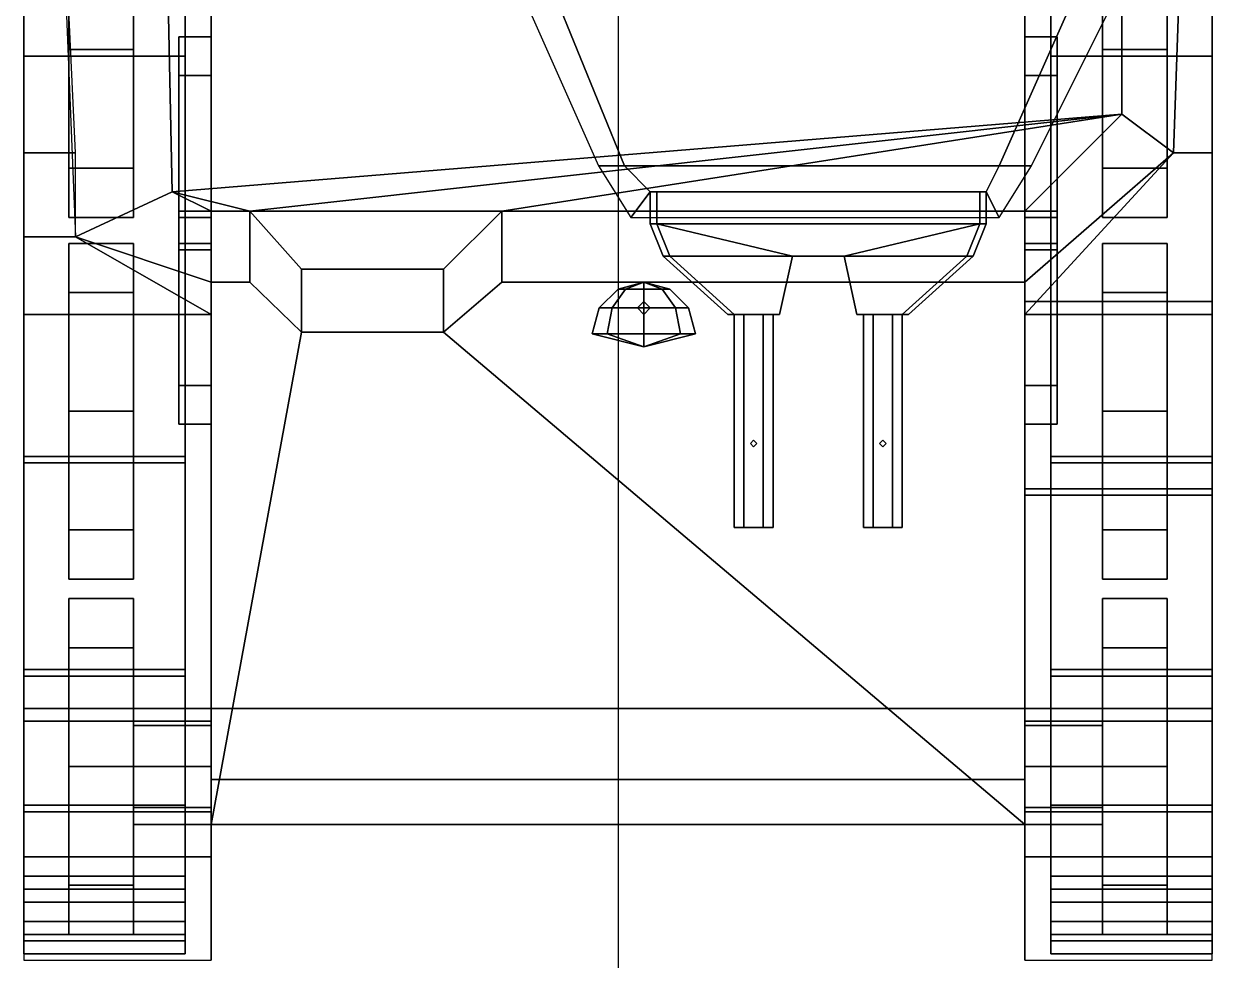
# Model space of a CAD drawing. Header units: millimetres. Extents: x -0.9 to 1, y -1.7 to 11.5.
# Drawn here: x -0.92 to 0.92, y -1.7 to -0.25 of the extents above; entities that cross this region are included whole.
import ezdxf

# ---------------------------------------------------------------- set-up
doc = ezdxf.new("R2010")
doc.units = ezdxf.units.MM
for name, color, linetype in [('drawing', 9, 'Continuous'), ('fenders', 6, 'Continuous'), ('gun', 1, 'Continuous'), ('sleeve', 5, 'Continuous'), ('suspension', 5, 'Continuous'), ('tracks', 3, 'Continuous'), ('turret', 2, 'Continuous'), ('wheels', 2, 'Continuous')]:
    doc.layers.add(name, color=color, linetype=linetype)

msp = doc.modelspace()

# ---------------------------------------------------------------- linework, layer by layer
for points in [[(-0.63, 1.44, 0.35), (-0.63, -1.31, 0.35), (-0.63, -1.42, 0.5), (-0.63, 1.32, 0.75)], [(0.63, 1.44, 0.35), (0.63, -1.31, 0.35), (-0.63, -1.31, 0.35), (-0.63, 1.44, 0.35)], [(0.63, -1.42, 0.5), (0.63, -1.31, 0.35), (0.63, 1.44, 0.35), (0.63, 1.32, 0.75)], [(-0.63, 1.32, 0.75), (-0.63, -1.42, 0.5), (-0.63, -1.49, 0.78), (-0.63, 0.41, 0.8)], [(0.63, -1.49, 0.78), (0.63, -1.42, 0.5), (0.63, 1.32, 0.75), (0.63, 0.41, 0.8)], [(-0.88, 0.41, 0.8), (-0.84, -0.58, 0.86), (-0.69, -0.51, 1.32), (-0.71, 0.43, 1.32)], [(-0.71, 0.43, 1.32), (-0.69, -0.51, 1.32), (0.78, -0.39, 1.32), (0.78, 0.31, 1.32)], [(-0.63, 0.41, 0.8), (-0.63, -1.49, 0.78), (-0.63, -0.7, 0.86), (-0.63, -0.58, 0.86)], [(0.63, -0.7, 0.86), (0.63, -1.49, 0.78), (0.63, 0.41, 0.8), (0.63, -0.58, 0.86)], [(0.78, 0.31, 1.32), (0.78, -0.39, 1.32), (0.86, -0.45, 0.85), (0.89, 0.41, 0.8)], [(-0.69, -0.51, 1.32), (-0.57, -0.54, 1.32), (0.78, -0.39, 1.32), (-0.69, -0.51, 1.32)], [(-0.57, -0.54, 1.32), (-0.18, -0.54, 1.32), (0.78, -0.39, 1.32), (-0.57, -0.54, 1.32)], [(-0.18, -0.54, 1.32), (0.63, -0.54, 1.32), (0.78, -0.39, 1.32), (-0.18, -0.54, 1.32)], [(0.78, -0.39, 1.32), (0.63, -0.54, 1.32), (0.63, -0.65, 1.04), (0.86, -0.45, 0.85)], [(0.86, -0.45, 0.85), (0.63, -0.65, 1.04), (0.63, -0.7, 0.86), (0.86, -0.45, 0.85)], [(-0.84, -0.58, 0.86), (-0.63, -0.65, 1.04), (-0.63, -0.54, 1.32), (-0.69, -0.51, 1.32)], [(-0.69, -0.51, 1.32), (-0.63, -0.54, 1.32), (-0.57, -0.54, 1.32), (-0.69, -0.51, 1.32)], [(-0.63, -0.54, 1.32), (-0.63, -0.65, 1.04), (-0.57, -0.65, 1.04), (-0.57, -0.54, 1.32)], [(-0.57, -0.54, 1.32), (-0.49, -0.63, 1.26), (-0.27, -0.63, 1.26), (-0.18, -0.54, 1.32)], [(-0.49, -0.7276, 1.016), (-0.49, -0.63, 1.26), (-0.57, -0.54, 1.32), (-0.57, -0.65, 1.04)], [(-0.18, -0.65, 1.04), (-0.18, -0.54, 1.32), (-0.27, -0.63, 1.26), (-0.27, -0.7276, 1.016)], [(-0.18, -0.54, 1.32), (-0.18, -0.65, 1.04), (0.63, -0.65, 1.04), (0.63, -0.54, 1.32)], [(-0.84, -0.58, 0.86), (-0.63, -0.7, 0.86), (-0.63, -0.65, 1.04)], [(-0.27, -0.7276, 1.016), (-0.27, -0.63, 1.26), (-0.49, -0.63, 1.26), (-0.49, -0.7276, 1.016)], [(-0.63, -0.7, 0.86), (-0.63, -1.49, 0.78), (-0.63, -0.65, 1.04)], [(-0.63, -1.49, 0.78), (-0.49, -0.7276, 1.016), (-0.57, -0.65, 1.04), (-0.63, -0.65, 1.04)], [(0.63, -0.65, 1.04), (-0.18, -0.65, 1.04), (-0.27, -0.7276, 1.016), (0.63, -1.49, 0.78)], [(0, -0.6607, 1.18), (-0.0293, -0.69, 1.18), (-0.009, -0.69, 1.229), (0.0117, -0.6607, 1.2083)], [(0.0117, -0.6607, 1.1517), (-0.009, -0.69, 1.131), (-0.0293, -0.69, 1.18), (0, -0.6607, 1.18)], [(0.0117, -0.6607, 1.2083), (-0.009, -0.69, 1.229), (0.04, -0.69, 1.2493), (0.04, -0.6607, 1.22)], [(0.04, -0.6607, 1.14), (0.04, -0.69, 1.1107), (-0.009, -0.69, 1.131), (0.0117, -0.6607, 1.1517)], [(0.04, -0.65, 1.18), (0, -0.6607, 1.18), (0.0117, -0.6607, 1.2083), (0.04, -0.65, 1.18)], [(0.04, -0.65, 1.18), (0.0117, -0.6607, 1.1517), (0, -0.6607, 1.18), (0.04, -0.65, 1.18)], [(0.04, -0.65, 1.18), (0.0117, -0.6607, 1.2083), (0.04, -0.6607, 1.22), (0.04, -0.65, 1.18)], [(0.04, -0.65, 1.18), (0.04, -0.6607, 1.14), (0.0117, -0.6607, 1.1517), (0.04, -0.65, 1.18)], [(0.04, -0.65, 1.18), (0.04, -0.6607, 1.22), (0.0683, -0.6607, 1.2083), (0.04, -0.65, 1.18)], [(0.04, -0.65, 1.18), (0.0683, -0.6607, 1.2083), (0.08, -0.6607, 1.18), (0.04, -0.65, 1.18)], [(0.04, -0.65, 1.18), (0.08, -0.6607, 1.18), (0.0683, -0.6607, 1.1517), (0.04, -0.65, 1.18)], [(0.04, -0.65, 1.18), (0.0683, -0.6607, 1.1517), (0.04, -0.6607, 1.14), (0.04, -0.65, 1.18)], [(0.04, -0.6607, 1.22), (0.04, -0.69, 1.2493), (0.089, -0.69, 1.229), (0.0683, -0.6607, 1.2083)], [(0.0683, -0.6607, 1.1517), (0.089, -0.69, 1.131), (0.04, -0.69, 1.1107), (0.04, -0.6607, 1.14)], [(0.0683, -0.6607, 1.2083), (0.089, -0.69, 1.229), (0.1093, -0.69, 1.18), (0.08, -0.6607, 1.18)], [(0.08, -0.6607, 1.18), (0.1093, -0.69, 1.18), (0.089, -0.69, 1.131), (0.0683, -0.6607, 1.1517)], [(0.63, -0.65, 1.04), (0.63, -1.49, 0.78), (0.63, -0.7, 0.86), (0.63, -0.65, 1.04)], [(0.04, -0.68, 1.03), (0.03, -0.69, 1.02), (0.03, -0.69, 1.13), (0.04, -0.68, 1.13)], [(0.05, -0.69, 1.02), (0.04, -0.68, 1.03), (0.04, -0.68, 1.13), (0.05, -0.69, 1.13)], [(-0.0293, -0.69, 1.18), (-0.04, -0.73, 1.18), (-0.0166, -0.73, 1.2366), (-0.009, -0.69, 1.229)], [(-0.009, -0.69, 1.131), (-0.0166, -0.73, 1.1234), (-0.04, -0.73, 1.18), (-0.0293, -0.69, 1.18)], [(-0.009, -0.69, 1.229), (-0.0166, -0.73, 1.2366), (0.04, -0.73, 1.26), (0.04, -0.69, 1.2493)], [(0.04, -0.69, 1.1107), (0.04, -0.73, 1.1), (-0.0166, -0.73, 1.1234), (-0.009, -0.69, 1.131)], [(0.03, -0.69, 1.02), (0.04, -0.7, 1.02), (0.04, -0.7, 1.13), (0.03, -0.69, 1.13)], [(0.04, -0.69, 1.2493), (0.04, -0.73, 1.26), (0.0966, -0.73, 1.2366), (0.089, -0.69, 1.229)], [(0.089, -0.69, 1.131), (0.0966, -0.73, 1.1234), (0.04, -0.73, 1.1), (0.04, -0.69, 1.1107)], [(0.04, -0.7, 1.02), (0.05, -0.69, 1.02), (0.05, -0.69, 1.13), (0.04, -0.7, 1.13)], [(0.089, -0.69, 1.229), (0.0966, -0.73, 1.2366), (0.12, -0.73, 1.18), (0.1093, -0.69, 1.18)], [(0.1093, -0.69, 1.18), (0.12, -0.73, 1.18), (0.0966, -0.73, 1.1234), (0.089, -0.69, 1.131)], [(-0.49, -0.7276, 1.016), (-0.63, -1.49, 0.78), (0.63, -1.49, 0.78), (-0.27, -0.7276, 1.016)], [(-0.0166, -0.73, 1.2366), (-0.04, -0.73, 1.18), (0.04, -0.75, 1.18)], [(-0.04, -0.73, 1.18), (-0.0166, -0.73, 1.1234), (0.04, -0.75, 1.18)], [(0.04, -0.73, 1.26), (-0.0166, -0.73, 1.2366), (0.04, -0.75, 1.18)], [(-0.0166, -0.73, 1.1234), (0.04, -0.73, 1.1), (0.04, -0.75, 1.18)], [(0.12, -0.73, 1.18), (0.0966, -0.73, 1.2366), (0.04, -0.75, 1.18)], [(0.0966, -0.73, 1.2366), (0.04, -0.73, 1.26), (0.04, -0.75, 1.18)], [(0.04, -0.73, 1.1), (0.0966, -0.73, 1.1234), (0.04, -0.75, 1.18)], [(0.0966, -0.73, 1.1234), (0.12, -0.73, 1.18), (0.04, -0.75, 1.18)], [(-0.63, -1.3364, 0.5836), (-0.63, -1.31, 0.52), (-0.75, -1.31, 0.52), (-0.75, -1.3364, 0.5836)], [(-0.63, -1.31, 0.52), (-0.63, -1.3364, 0.4564), (-0.75, -1.3364, 0.4564), (-0.75, -1.31, 0.52)], [(-0.63, -1.42, 0.5), (-0.63, -1.31, 0.35), (0.63, -1.31, 0.35), (0.63, -1.42, 0.5)], [(0.75, -1.3364, 0.5836), (0.75, -1.31, 0.52), (0.63, -1.31, 0.52), (0.63, -1.3364, 0.5836)], [(0.75, -1.31, 0.52), (0.75, -1.3364, 0.4564), (0.63, -1.3364, 0.4564), (0.63, -1.31, 0.52)], [(-0.63, -1.4, 0.61), (-0.63, -1.3364, 0.5836), (-0.75, -1.3364, 0.5836), (-0.75, -1.4, 0.61)], [(-0.63, -1.3364, 0.4564), (-0.63, -1.4, 0.43), (-0.75, -1.4, 0.43), (-0.75, -1.3364, 0.4564)], [(0.75, -1.3364, 0.4564), (0.75, -1.4, 0.43), (0.63, -1.4, 0.43), (0.63, -1.3364, 0.4564)], [(0.75, -1.4, 0.61), (0.75, -1.3364, 0.5836), (0.63, -1.3364, 0.5836), (0.63, -1.4, 0.61)], [(-0.63, -1.376, 0.44), (-0.63, -1.42, 0.5), (-0.63, -1.4636, 0.4564), (-0.63, -1.4, 0.43)], [(0.63, -1.376, 0.44), (0.63, -1.4, 0.43), (0.63, -1.42, 0.5), (0.63, -1.376, 0.44)], [(-0.63, -1.4636, 0.5836), (-0.63, -1.4, 0.61), (-0.75, -1.4, 0.61), (-0.75, -1.4636, 0.5836)], [(-0.63, -1.4, 0.43), (-0.63, -1.4636, 0.4564), (-0.75, -1.4636, 0.4564), (-0.75, -1.4, 0.43)], [(0.75, -1.4, 0.43), (0.75, -1.4636, 0.4564), (0.63, -1.4636, 0.4564), (0.63, -1.4, 0.43)], [(0.75, -1.4636, 0.5836), (0.75, -1.4, 0.61), (0.63, -1.4, 0.61), (0.63, -1.4636, 0.5836)], [(0.63, -1.4, 0.43), (0.63, -1.4636, 0.4564), (0.63, -1.443, 0.5922), (0.63, -1.42, 0.5)], [(-0.63, -1.49, 0.78), (-0.63, -1.42, 0.5), (0.63, -1.42, 0.5), (0.63, -1.49, 0.78)], [(-0.63, -1.42, 0.5), (-0.63, -1.4636, 0.5836), (-0.63, -1.49, 0.52), (-0.63, -1.4636, 0.4564)], [(-0.63, -1.42, 0.5), (-0.63, -1.42, 0.5), (-0.63, -1.443, 0.5922), (-0.63, -1.4636, 0.5836)], [(0.63, -1.49, 0.52), (0.63, -1.4636, 0.5836), (0.63, -1.443, 0.5922), (0.63, -1.4636, 0.4564)], [(-0.63, -1.49, 0.52), (-0.63, -1.4636, 0.5836), (-0.75, -1.4636, 0.5836), (-0.75, -1.49, 0.52)], [(-0.63, -1.4636, 0.4564), (-0.63, -1.49, 0.52), (-0.75, -1.49, 0.52), (-0.75, -1.4636, 0.4564)], [(0.75, -1.49, 0.52), (0.75, -1.4636, 0.5836), (0.63, -1.4636, 0.5836), (0.63, -1.49, 0.52)], [(0.75, -1.4636, 0.4564), (0.75, -1.49, 0.52), (0.63, -1.49, 0.52), (0.63, -1.4636, 0.4564)]]:
    msp.add_3dface(points)
at = {"layer": 'drawing'}
for p in [(0, 1.17, 4.44), (0, -1.22, 3.8), (0, -1.15, 5.08)]:
    msp.add_xline(p, (0, -1), dxfattribs=at)
at = {"layer": 'fenders'}
for points in [[(-0.92, -0.45, 0.85), (-0.92, 0.41, 0.8), (-0.92, 0.41, 0.76), (-0.92, -0.45, 0.82)], [(-0.84, -0.45, 0.85), (-0.88, 0.41, 0.8), (-0.92, 0.41, 0.8), (-0.92, -0.45, 0.85)], [(0.92, -0.45, 0.85), (0.92, 0.41, 0.8), (0.89, 0.41, 0.8), (0.86, -0.45, 0.85)], [(0.92, -0.45, 0.82), (0.92, 0.41, 0.76), (0.92, 0.41, 0.8), (0.92, -0.45, 0.85)], [(-0.84, -0.58, 0.86), (-0.84, -0.45, 0.85), (-0.92, -0.45, 0.85), (-0.92, -0.58, 0.86)], [(-0.92, -0.58, 0.86), (-0.92, -0.45, 0.85), (-0.92, -0.45, 0.82), (-0.92, -0.58, 0.82)], [(0.92, -0.7, 0.86), (0.92, -0.45, 0.85), (0.86, -0.45, 0.85), (0.63, -0.7, 0.86)], [(0.92, -0.71, 0.83), (0.92, -0.45, 0.82), (0.92, -0.45, 0.85), (0.92, -0.7, 0.86)], [(-0.92, -0.7, 0.86), (-0.92, -0.58, 0.86), (-0.92, -0.58, 0.82), (-0.92, -0.71, 0.83)], [(-0.63, -0.7, 0.86), (-0.84, -0.58, 0.86), (-0.92, -0.58, 0.86), (-0.92, -0.7, 0.86)], [(0.92, -0.68, 1.01), (0.92, -0.7, 0.86), (0.63, -0.7, 0.86), (0.63, -0.68, 1.01)], [(0.63, -0.68, 1.01), (0.63, -0.97, 1.04), (0.92, -0.97, 1.04), (0.92, -0.68, 1.01)], [(0.92, -0.97, 1.04), (0.92, -0.9799, 0.8911), (0.92, -0.7, 0.86), (0.92, -0.68, 1.01)], [(-0.92, -1.33, 0.93), (-0.92, -0.7, 0.86), (-0.92, -0.71, 0.83), (-0.92, -1.33, 0.9)], [(-0.63, -1.33, 0.93), (-0.63, -0.7, 0.86), (-0.92, -0.7, 0.86), (-0.92, -1.33, 0.93)], [(0.92, -1.33, 0.9), (0.92, -0.71, 0.83), (0.92, -0.7, 0.86), (0.92, -1.33, 0.93)], [(0.63, -0.7302, 1.0152), (0.63, -0.9767, 0.9389), (0.63, -0.97, 1.04), (0.63, -0.7302, 1.0152)], [(0.63, -0.97, 1.04), (0.63, -0.9799, 0.8911), (0.92, -0.9799, 0.8911), (0.92, -0.97, 1.04)], [(0.92, -1.33, 0.93), (0.92, -0.9799, 0.8911), (0.63, -0.9799, 0.8911), (0.63, -1.33, 0.93)], [(-0.63, -1.49, 0.78), (-0.63, -1.0911, 0.9035), (-0.63, -1.33, 0.93), (-0.63, -1.47, 0.93)], [(0.63, -1.47, 0.93), (0.63, -1.33, 0.93), (0.63, -1.0911, 0.9035), (0.63, -1.49, 0.78)], [(-0.63, -1.47, 0.93), (-0.63, -1.33, 0.93), (-0.92, -1.33, 0.93), (-0.92, -1.47, 0.93)], [(-0.92, -1.47, 0.93), (-0.92, -1.33, 0.93), (-0.92, -1.33, 0.9), (-0.92, -1.47, 0.89)], [(0.92, -1.47, 0.93), (0.92, -1.33, 0.93), (0.63, -1.33, 0.93), (0.63, -1.47, 0.93)], [(0.92, -1.47, 0.89), (0.92, -1.33, 0.9), (0.92, -1.33, 0.93), (0.92, -1.47, 0.93)], [(-0.63, -1.59, 0.53), (-0.63, -1.42, 0.5), (-0.63, -1.49, 0.78), (-0.63, -1.59, 0.53)], [(0.63, -1.59, 0.53), (0.63, -1.49, 0.78), (0.63, -1.49, 0.78), (0.63, -1.42, 0.5)], [(-0.92, -1.54, 0.92), (-0.92, -1.47, 0.93), (-0.92, -1.47, 0.89), (-0.92, -1.52, 0.89)], [(-0.63, -1.54, 0.92), (-0.63, -1.47, 0.93), (-0.92, -1.47, 0.93), (-0.92, -1.54, 0.92)], [(-0.63, -1.49, 0.78), (-0.63, -1.49, 0.78), (-0.63, -1.47, 0.93), (-0.63, -1.54, 0.92)], [(0.92, -1.54, 0.92), (0.92, -1.47, 0.93), (0.63, -1.47, 0.93), (0.63, -1.54, 0.92)], [(0.92, -1.52, 0.89), (0.92, -1.47, 0.89), (0.92, -1.47, 0.93), (0.92, -1.54, 0.92)], [(-0.63, -1.59, 0.53), (-0.63, -1.49, 0.78), (-0.63, -1.54, 0.92), (-0.63, -1.7, 0.87)], [(0.63, -1.7, 0.87), (0.63, -1.54, 0.92), (0.63, -1.49, 0.78), (0.63, -1.59, 0.53)], [(-0.63, -1.7, 0.87), (-0.63, -1.54, 0.92), (-0.92, -1.54, 0.92), (-0.92, -1.7, 0.87)], [(0.92, -1.7, 0.87), (0.92, -1.54, 0.92), (0.63, -1.54, 0.92), (0.63, -1.7, 0.87)]]:
    msp.add_3dface(points, dxfattribs=at)
at = {"layer": 'gun'}
for points in [[(0.18, -0.7, 1.46), (0.195, -0.7, 1.434), (0.195, -1.03, 1.434), (0.18, -1.03, 1.46)], [(0.195, -0.7, 1.486), (0.18, -0.7, 1.46), (0.18, -1.03, 1.46), (0.195, -1.03, 1.486)], [(0.195, -0.7, 1.434), (0.225, -0.7, 1.434), (0.225, -1.03, 1.434), (0.195, -1.03, 1.434)], [(0.225, -0.7, 1.486), (0.195, -0.7, 1.486), (0.195, -1.03, 1.486), (0.225, -1.03, 1.486)], [(0.225, -0.7, 1.434), (0.24, -0.7, 1.46), (0.24, -1.03, 1.46), (0.225, -1.03, 1.434)], [(0.24, -0.7, 1.46), (0.225, -0.7, 1.486), (0.225, -1.03, 1.486), (0.24, -1.03, 1.46)], [(0.395, -0.7, 1.486), (0.38, -0.7, 1.46), (0.38, -1.03, 1.46), (0.395, -1.03, 1.486)], [(0.38, -0.7, 1.46), (0.395, -0.7, 1.434), (0.395, -1.03, 1.434), (0.38, -1.03, 1.46)], [(0.425, -0.7, 1.486), (0.395, -0.7, 1.486), (0.395, -1.03, 1.486), (0.425, -1.03, 1.486)], [(0.395, -0.7, 1.434), (0.425, -0.7, 1.434), (0.425, -1.03, 1.434), (0.395, -1.03, 1.434)], [(0.44, -0.7, 1.46), (0.425, -0.7, 1.486), (0.425, -1.03, 1.486), (0.44, -1.03, 1.46)], [(0.425, -0.7, 1.434), (0.44, -0.7, 1.46), (0.44, -1.03, 1.46), (0.425, -1.03, 1.434)], [(0.21, -0.895, 1.486), (0.205, -0.9, 1.486), (0.205, -0.9, 1.59), (0.21, -0.895, 1.59)], [(0.205, -0.9, 1.59), (0.21, -0.905, 1.59), (0.215, -0.9, 1.59), (0.21, -0.895, 1.59)], [(0.205, -0.9, 1.486), (0.21, -0.905, 1.486), (0.21, -0.905, 1.59), (0.205, -0.9, 1.59)], [(0.215, -0.9, 1.486), (0.21, -0.895, 1.486), (0.21, -0.895, 1.59), (0.215, -0.9, 1.59)], [(0.21, -0.905, 1.486), (0.215, -0.9, 1.486), (0.215, -0.9, 1.59), (0.21, -0.905, 1.59)], [(0.41, -0.895, 1.486), (0.405, -0.9, 1.486), (0.405, -0.9, 1.59), (0.41, -0.895, 1.59)], [(0.405, -0.9, 1.59), (0.41, -0.905, 1.59), (0.415, -0.9, 1.59), (0.41, -0.895, 1.59)], [(0.405, -0.9, 1.486), (0.41, -0.905, 1.486), (0.41, -0.905, 1.59), (0.405, -0.9, 1.59)], [(0.415, -0.9, 1.486), (0.41, -0.895, 1.486), (0.41, -0.895, 1.59), (0.415, -0.9, 1.59)], [(0.41, -0.905, 1.486), (0.415, -0.9, 1.486), (0.415, -0.9, 1.59), (0.41, -0.905, 1.59)], [(0.24, -1.03, 1.46), (0.18, -1.03, 1.46), (0.195, -1.03, 1.434), (0.225, -1.03, 1.434)], [(0.225, -1.03, 1.486), (0.195, -1.03, 1.486), (0.18, -1.03, 1.46), (0.24, -1.03, 1.46)], [(0.425, -1.03, 1.486), (0.395, -1.03, 1.486), (0.38, -1.03, 1.46), (0.44, -1.03, 1.46)], [(0.44, -1.03, 1.46), (0.38, -1.03, 1.46), (0.395, -1.03, 1.434), (0.425, -1.03, 1.434)]]:
    msp.add_3dface(points, dxfattribs=at)
at = {"layer": 'sleeve'}
for points in [[(0.06, -0.51, 1.48), (0.05, -0.51, 1.46), (0.05, -0.56, 1.46), (0.06, -0.56, 1.48)], [(0.05, -0.51, 1.46), (0.06, -0.51, 1.44), (0.06, -0.56, 1.44), (0.05, -0.56, 1.46)], [(0.06, -0.51, 1.48), (0.06, -0.56, 1.48), (0.06, -0.56, 1.55), (0.06, -0.51, 1.55)], [(0.56, -0.51, 1.37), (0.56, -0.56, 1.37), (0.06, -0.56, 1.37), (0.06, -0.51, 1.37)], [(0.06, -0.51, 1.55), (0.06, -0.56, 1.55), (0.56, -0.56, 1.55), (0.56, -0.51, 1.55)], [(0.06, -0.51, 1.37), (0.06, -0.56, 1.37), (0.06, -0.56, 1.44), (0.06, -0.51, 1.44)], [(0.56, -0.51, 1.55), (0.56, -0.56, 1.55), (0.56, -0.56, 1.48), (0.56, -0.51, 1.48)], [(0.56, -0.51, 1.44), (0.56, -0.56, 1.44), (0.56, -0.56, 1.37), (0.56, -0.51, 1.37)], [(0.56, -0.51, 1.44), (0.57, -0.51, 1.46), (0.57, -0.56, 1.46), (0.56, -0.56, 1.44)], [(0.57, -0.51, 1.46), (0.56, -0.51, 1.48), (0.56, -0.56, 1.48), (0.57, -0.56, 1.46)], [(0.06, -0.56, 1.48), (0.05, -0.56, 1.46), (0.07, -0.61, 1.46), (0.08, -0.61, 1.48)], [(0.05, -0.56, 1.46), (0.06, -0.56, 1.44), (0.08, -0.61, 1.44), (0.07, -0.61, 1.46)], [(0.06, -0.56, 1.48), (0.08, -0.61, 1.48), (0.08, -0.61, 1.51), (0.06, -0.56, 1.55)], [(0.56, -0.56, 1.37), (0.35, -0.61, 1.41), (0.27, -0.61, 1.41), (0.06, -0.56, 1.37)], [(0.06, -0.56, 1.55), (0.27, -0.61, 1.51), (0.35, -0.61, 1.51), (0.56, -0.56, 1.55)], [(0.06, -0.56, 1.37), (0.08, -0.61, 1.41), (0.08, -0.61, 1.44), (0.06, -0.56, 1.44)], [(0.06, -0.56, 1.55), (0.08, -0.61, 1.51), (0.27, -0.61, 1.51)], [(0.27, -0.61, 1.41), (0.27, -0.61, 1.41), (0.08, -0.61, 1.41), (0.06, -0.56, 1.37)], [(0.35, -0.61, 1.51), (0.35, -0.61, 1.51), (0.54, -0.61, 1.51), (0.56, -0.56, 1.55)], [(0.56, -0.56, 1.37), (0.54, -0.61, 1.41), (0.35, -0.61, 1.41)], [(0.56, -0.56, 1.55), (0.54, -0.61, 1.51), (0.54, -0.61, 1.48), (0.56, -0.56, 1.48)], [(0.56, -0.56, 1.44), (0.54, -0.61, 1.44), (0.54, -0.61, 1.41), (0.56, -0.56, 1.37)], [(0.56, -0.56, 1.44), (0.57, -0.56, 1.46), (0.55, -0.61, 1.46), (0.54, -0.61, 1.44)], [(0.57, -0.56, 1.46), (0.56, -0.56, 1.48), (0.54, -0.61, 1.48), (0.55, -0.61, 1.46)], [(0.08, -0.61, 1.48), (0.07, -0.61, 1.46), (0.17, -0.7, 1.46), (0.18, -0.7, 1.48)], [(0.07, -0.61, 1.46), (0.08, -0.61, 1.44), (0.18, -0.7, 1.44), (0.17, -0.7, 1.46)], [(0.08, -0.61, 1.48), (0.18, -0.7, 1.48), (0.18, -0.7, 1.51), (0.08, -0.61, 1.51)], [(0.27, -0.61, 1.41), (0.25, -0.7, 1.41), (0.18, -0.7, 1.41), (0.08, -0.61, 1.41)], [(0.08, -0.61, 1.51), (0.18, -0.7, 1.51), (0.25, -0.7, 1.51), (0.27, -0.61, 1.51)], [(0.08, -0.61, 1.41), (0.18, -0.7, 1.41), (0.18, -0.7, 1.44), (0.08, -0.61, 1.44)], [(0.25, -0.7, 1.51), (0.25, -0.7, 1.41), (0.27, -0.61, 1.41), (0.27, -0.61, 1.51)], [(0.27, -0.61, 1.51), (0.27, -0.61, 1.41), (0.35, -0.61, 1.41), (0.35, -0.61, 1.51)], [(0.54, -0.61, 1.41), (0.44, -0.7, 1.41), (0.37, -0.7, 1.41), (0.35, -0.61, 1.41)], [(0.35, -0.61, 1.51), (0.37, -0.7, 1.51), (0.44, -0.7, 1.51), (0.54, -0.61, 1.51)], [(0.37, -0.7, 1.41), (0.37, -0.7, 1.51), (0.35, -0.61, 1.51), (0.35, -0.61, 1.41)], [(0.54, -0.61, 1.51), (0.44, -0.7, 1.51), (0.44, -0.7, 1.48), (0.54, -0.61, 1.48)], [(0.54, -0.61, 1.44), (0.44, -0.7, 1.44), (0.44, -0.7, 1.41), (0.54, -0.61, 1.41)], [(0.54, -0.61, 1.44), (0.55, -0.61, 1.46), (0.45, -0.7, 1.46), (0.44, -0.7, 1.44)], [(0.55, -0.61, 1.46), (0.54, -0.61, 1.48), (0.44, -0.7, 1.48), (0.45, -0.7, 1.46)], [(0.17, -0.7, 1.46), (0.18, -0.7, 1.44), (0.18, -0.7, 1.48), (0.17, -0.7, 1.46)], [(0.18, -0.7, 1.51), (0.18, -0.7, 1.41), (0.25, -0.7, 1.41), (0.25, -0.7, 1.51)], [(0.44, -0.7, 1.41), (0.44, -0.7, 1.51), (0.37, -0.7, 1.51), (0.37, -0.7, 1.41)], [(0.45, -0.7, 1.46), (0.44, -0.7, 1.48), (0.44, -0.7, 1.44), (0.45, -0.7, 1.46)]]:
    msp.add_3dface(points, dxfattribs=at)
at = {"layer": 'suspension'}
for points in [[(-0.68, -0.87, 0.25), (-0.68, -0.87, 0.29), (-0.68, -0.27, 0.29), (-0.68, -0.27, 0.25)], [(-0.68, -0.27, 0.25), (-0.68, -0.27, 0.29), (-0.63, -0.27, 0.29), (-0.63, -0.27, 0.25)], [(-0.63, -0.27, 0.25), (-0.63, -0.87, 0.25), (-0.68, -0.87, 0.25), (-0.68, -0.27, 0.25)], [(-0.68, -0.54, 0.51), (-0.68, -0.27, 0.29), (-0.68, -0.33, 0.29), (-0.68, -0.54, 0.41)], [(-0.63, -0.54, 0.51), (-0.63, -0.27, 0.29), (-0.68, -0.27, 0.29), (-0.68, -0.54, 0.51)], [(-0.63, -0.27, 0.29), (-0.63, -0.87, 0.29), (-0.63, -0.87, 0.25), (-0.63, -0.27, 0.25)], [(-0.63, -0.33, 0.29), (-0.63, -0.27, 0.29), (-0.63, -0.3436, 0.35), (-0.63, -0.435, 0.35)], [(0.63, -0.27, 0.25), (0.63, -0.27, 0.29), (0.68, -0.27, 0.29), (0.68, -0.27, 0.25)], [(0.63, -0.87, 0.29), (0.63, -0.27, 0.29), (0.63, -0.27, 0.25), (0.63, -0.87, 0.25)], [(0.63, -0.87, 0.25), (0.63, -0.27, 0.25), (0.68, -0.27, 0.25), (0.68, -0.87, 0.25)], [(0.63, -0.3436, 0.35), (0.63, -0.27, 0.29), (0.63, -0.33, 0.29), (0.63, -0.435, 0.35)], [(0.68, -0.54, 0.51), (0.68, -0.27, 0.29), (0.63, -0.27, 0.29), (0.63, -0.54, 0.51)], [(0.68, -0.27, 0.25), (0.68, -0.27, 0.29), (0.68, -0.87, 0.29), (0.68, -0.87, 0.25)], [(0.68, -0.33, 0.29), (0.68, -0.27, 0.29), (0.68, -0.54, 0.51), (0.68, -0.54, 0.41)], [(-0.68, -0.33, 0.29), (-0.68, -0.55, 0.29), (-0.63, -0.55, 0.29), (-0.63, -0.33, 0.29)], [(-0.68, -0.54, 0.41), (-0.68, -0.33, 0.29), (-0.63, -0.33, 0.29), (-0.63, -0.54, 0.41)], [(0.63, -0.54, 0.41), (0.63, -0.33, 0.29), (0.68, -0.33, 0.29), (0.68, -0.54, 0.41)], [(0.68, -0.55, 0.29), (0.68, -0.33, 0.29), (0.63, -0.33, 0.29), (0.63, -0.55, 0.29)], [(-0.63, -0.54, 0.41), (-0.63, -0.54, 0.39), (-0.68, -0.54, 0.39), (-0.68, -0.54, 0.41)], [(-0.68, -0.54, 0.51), (-0.68, -0.54, 0.39), (-0.68, -0.6, 0.39), (-0.68, -0.6, 0.51)], [(-0.63, -0.6, 0.51), (-0.63, -0.54, 0.51), (-0.68, -0.54, 0.51), (-0.68, -0.6, 0.51)], [(-0.63, -0.54, 0.39), (-0.63, -0.55, 0.29), (-0.68, -0.55, 0.29), (-0.68, -0.54, 0.39)], [(-0.68, -0.54, 0.39), (-0.68, -0.55, 0.29), (-0.68, -0.59, 0.29), (-0.68, -0.6, 0.39)], [(-0.63, -0.59, 0.29), (-0.63, -0.55, 0.29), (-0.63, -0.544, 0.35), (-0.63, -0.596, 0.35)], [(0.68, -0.54, 0.41), (0.68, -0.54, 0.39), (0.63, -0.54, 0.39), (0.63, -0.54, 0.41)], [(0.63, -0.54, 0.51), (0.63, -0.6, 0.51), (0.68, -0.6, 0.51), (0.68, -0.54, 0.51)], [(0.68, -0.54, 0.39), (0.68, -0.55, 0.29), (0.63, -0.55, 0.29), (0.63, -0.54, 0.39)], [(0.63, -0.55, 0.29), (0.63, -0.59, 0.29), (0.63, -0.595, 0.34), (0.63, -0.545, 0.34)], [(0.68, -0.6, 0.51), (0.68, -0.6, 0.39), (0.68, -0.54, 0.39), (0.68, -0.54, 0.51)], [(0.68, -0.6, 0.39), (0.68, -0.59, 0.29), (0.68, -0.55, 0.29), (0.68, -0.54, 0.39)], [(-0.68, -0.59, 0.29), (-0.68, -0.81, 0.29), (-0.63, -0.81, 0.29), (-0.63, -0.59, 0.29)], [(-0.68, -0.6, 0.39), (-0.68, -0.59, 0.29), (-0.63, -0.59, 0.29), (-0.63, -0.6, 0.39)], [(-0.68, -0.6, 0.41), (-0.68, -0.6, 0.39), (-0.63, -0.6, 0.39), (-0.63, -0.6, 0.41)], [(-0.68, -0.81, 0.29), (-0.68, -0.87, 0.29), (-0.68, -0.6, 0.51), (-0.68, -0.6, 0.41)], [(-0.68, -0.6, 0.51), (-0.68, -0.87, 0.29), (-0.63, -0.87, 0.29), (-0.63, -0.6, 0.51)], [(-0.63, -0.6, 0.41), (-0.63, -0.81, 0.29), (-0.68, -0.81, 0.29), (-0.68, -0.6, 0.41)], [(0.63, -0.6, 0.39), (0.63, -0.59, 0.29), (0.68, -0.59, 0.29), (0.68, -0.6, 0.39)], [(0.68, -0.81, 0.29), (0.68, -0.59, 0.29), (0.63, -0.59, 0.29), (0.63, -0.81, 0.29)], [(0.63, -0.6, 0.41), (0.63, -0.6, 0.39), (0.68, -0.6, 0.39), (0.68, -0.6, 0.41)], [(0.63, -0.6, 0.51), (0.63, -0.87, 0.29), (0.68, -0.87, 0.29), (0.68, -0.6, 0.51)], [(0.68, -0.6, 0.41), (0.68, -0.81, 0.29), (0.63, -0.81, 0.29), (0.63, -0.6, 0.41)], [(0.68, -0.6, 0.51), (0.68, -0.87, 0.29), (0.68, -0.81, 0.29), (0.68, -0.6, 0.41)], [(-0.63, -0.7964, 0.35), (-0.63, -0.87, 0.29), (-0.63, -0.81, 0.29), (-0.63, -0.705, 0.35)], [(0.63, -0.81, 0.29), (0.63, -0.87, 0.29), (0.63, -0.7964, 0.35), (0.63, -0.705, 0.35)], [(-0.63, -0.87, 0.25), (-0.63, -0.87, 0.29), (-0.68, -0.87, 0.29), (-0.68, -0.87, 0.25)], [(0.68, -0.87, 0.25), (0.68, -0.87, 0.29), (0.63, -0.87, 0.29), (0.63, -0.87, 0.25)]]:
    msp.add_3dface(points, dxfattribs=at)
at = {"layer": 'tracks'}
for points in [[(-0.92, 0.89), (-0.92, -0.93), (-0.92, -0.92, 0.02), (-0.92, 0.88, 0.02)], [(-0.67, 0.89), (-0.67, -0.93), (-0.92, -0.93), (-0.92, 0.89)], [(-0.67, -0.92, 0.02), (-0.67, -0.93), (-0.67, 0.89), (-0.67, 0.88, 0.02)], [(0.67, 0.89), (0.67, -0.93), (0.67, -0.92, 0.02), (0.67, 0.88, 0.02)], [(0.92, 0.89), (0.92, -0.93), (0.67, -0.93), (0.67, 0.89)], [(0.92, -0.92, 0.02), (0.92, -0.93), (0.92, 0.89), (0.92, 0.88, 0.02)], [(-0.92, 0.88, 0.02), (-0.92, -0.92, 0.02), (-0.67, -0.92, 0.02), (-0.67, 0.88, 0.02)], [(0.67, 0.88, 0.02), (0.67, -0.92, 0.02), (0.92, -0.92, 0.02), (0.92, 0.88, 0.02)], [(-0.92, -0.3, 0.71), (-0.92, -0.01, 0.72), (-0.67, -0.01, 0.72), (-0.67, -0.3, 0.71)], [(-0.92, -0.3, 0.74), (-0.92, -0.01, 0.75), (-0.92, -0.01, 0.72), (-0.92, -0.3, 0.71)], [(-0.67, -0.3, 0.74), (-0.67, -0.01, 0.75), (-0.92, -0.01, 0.75), (-0.92, -0.3, 0.74)], [(-0.67, -0.01, 0.72), (-0.67, -0.01, 0.75), (-0.67, -0.3, 0.74), (-0.67, -0.3, 0.71)], [(0.67, -0.3, 0.71), (0.67, -0.01, 0.72), (0.92, -0.01, 0.72), (0.92, -0.3, 0.71)], [(0.67, -0.3, 0.74), (0.67, -0.01, 0.75), (0.67, -0.01, 0.72), (0.67, -0.3, 0.71)], [(0.92, -0.3, 0.74), (0.92, -0.01, 0.75), (0.67, -0.01, 0.75), (0.67, -0.3, 0.74)], [(0.92, -0.01, 0.72), (0.92, -0.01, 0.75), (0.92, -0.3, 0.74), (0.92, -0.3, 0.71)], [(-0.67, -0.7, 0.74), (-0.67, -0.3, 0.74), (-0.92, -0.3, 0.74), (-0.92, -0.7, 0.74)], [(-0.92, -0.7, 0.74), (-0.92, -0.3, 0.74), (-0.92, -0.3, 0.71), (-0.92, -0.7, 0.71)], [(-0.92, -0.7, 0.71), (-0.92, -0.3, 0.71), (-0.67, -0.3, 0.71), (-0.67, -0.7, 0.71)], [(-0.67, -0.3, 0.71), (-0.67, -0.3, 0.74), (-0.67, -0.7, 0.74), (-0.67, -0.7, 0.71)], [(0.67, -0.7, 0.74), (0.67, -0.3, 0.74), (0.67, -0.3, 0.71), (0.67, -0.7, 0.71)], [(0.92, -0.7, 0.74), (0.92, -0.3, 0.74), (0.67, -0.3, 0.74), (0.67, -0.7, 0.74)], [(0.67, -0.7, 0.71), (0.67, -0.3, 0.71), (0.92, -0.3, 0.71), (0.92, -0.7, 0.71)], [(0.92, -0.3, 0.71), (0.92, -0.3, 0.74), (0.92, -0.7, 0.74), (0.92, -0.7, 0.71)], [(-0.67, -1.31, 0.8), (-0.67, -0.7, 0.74), (-0.92, -0.7, 0.74), (-0.92, -1.31, 0.8)], [(-0.92, -1.31, 0.8), (-0.92, -0.7, 0.74), (-0.92, -0.7, 0.71), (-0.92, -1.31, 0.77)], [(-0.92, -1.31, 0.77), (-0.92, -0.7, 0.71), (-0.67, -0.7, 0.71), (-0.67, -1.31, 0.77)], [(-0.67, -0.7, 0.71), (-0.67, -0.7, 0.74), (-0.67, -1.31, 0.8), (-0.67, -1.31, 0.77)], [(0.92, -1.31, 0.8), (0.92, -0.7, 0.74), (0.67, -0.7, 0.74), (0.67, -1.31, 0.8)], [(0.67, -1.31, 0.8), (0.67, -0.7, 0.74), (0.67, -0.7, 0.71), (0.67, -1.31, 0.77)], [(0.67, -1.31, 0.77), (0.67, -0.7, 0.71), (0.92, -0.7, 0.71), (0.92, -1.31, 0.77)], [(0.92, -0.7, 0.71), (0.92, -0.7, 0.74), (0.92, -1.31, 0.8), (0.92, -1.31, 0.77)], [(-0.92, -0.93), (-0.92, -1.26, 0.12), (-0.92, -1.25, 0.14), (-0.92, -0.92, 0.02)], [(-0.92, -0.92, 0.02), (-0.92, -1.25, 0.14), (-0.67, -1.25, 0.14), (-0.67, -0.92, 0.02)], [(-0.67, -1.25, 0.14), (-0.67, -1.26, 0.12), (-0.67, -0.93), (-0.67, -0.92, 0.02)], [(0.67, -0.93), (0.67, -1.26, 0.12), (0.67, -1.25, 0.14), (0.67, -0.92, 0.02)], [(0.67, -0.92, 0.02), (0.67, -1.25, 0.14), (0.92, -1.25, 0.14), (0.92, -0.92, 0.02)], [(0.92, -1.25, 0.14), (0.92, -1.26, 0.12), (0.92, -0.93), (0.92, -0.92, 0.02)], [(-0.67, -0.93), (-0.67, -1.26, 0.12), (-0.92, -1.26, 0.12), (-0.92, -0.93)], [(0.92, -0.93), (0.92, -1.26, 0.12), (0.67, -1.26, 0.12), (0.67, -0.93)], [(-0.92, -1.26, 0.12), (-0.92, -1.57, 0.29), (-0.92, -1.54, 0.3), (-0.92, -1.25, 0.14)], [(-0.92, -1.25, 0.14), (-0.92, -1.54, 0.3), (-0.67, -1.54, 0.3), (-0.67, -1.25, 0.14)], [(-0.67, -1.54, 0.3), (-0.67, -1.57, 0.29), (-0.67, -1.26, 0.12), (-0.67, -1.25, 0.14)], [(0.67, -1.26, 0.12), (0.67, -1.57, 0.29), (0.67, -1.54, 0.3), (0.67, -1.25, 0.14)], [(0.67, -1.25, 0.14), (0.67, -1.54, 0.3), (0.92, -1.54, 0.3), (0.92, -1.25, 0.14)], [(0.92, -1.54, 0.3), (0.92, -1.57, 0.29), (0.92, -1.26, 0.12), (0.92, -1.25, 0.14)], [(-0.67, -1.26, 0.12), (-0.67, -1.57, 0.29), (-0.92, -1.57, 0.29), (-0.92, -1.26, 0.12)], [(0.92, -1.26, 0.12), (0.92, -1.57, 0.29), (0.67, -1.57, 0.29), (0.67, -1.26, 0.12)], [(-0.92, -1.46, 0.78), (-0.92, -1.31, 0.77), (-0.67, -1.31, 0.77), (-0.67, -1.46, 0.78)], [(-0.92, -1.46, 0.81), (-0.92, -1.31, 0.8), (-0.92, -1.31, 0.77), (-0.92, -1.46, 0.78)], [(-0.67, -1.46, 0.81), (-0.67, -1.31, 0.8), (-0.92, -1.31, 0.8), (-0.92, -1.46, 0.81)], [(-0.67, -1.31, 0.77), (-0.67, -1.31, 0.8), (-0.67, -1.46, 0.81), (-0.67, -1.46, 0.78)], [(0.92, -1.46, 0.81), (0.92, -1.31, 0.8), (0.67, -1.31, 0.8), (0.67, -1.46, 0.81)], [(0.67, -1.46, 0.81), (0.67, -1.31, 0.8), (0.67, -1.31, 0.77), (0.67, -1.46, 0.78)], [(0.67, -1.46, 0.78), (0.67, -1.31, 0.77), (0.92, -1.31, 0.77), (0.92, -1.46, 0.78)], [(0.92, -1.31, 0.77), (0.92, -1.31, 0.8), (0.92, -1.46, 0.81), (0.92, -1.46, 0.78)], [(-0.92, -1.61, 0.73), (-0.92, -1.46, 0.81), (-0.92, -1.46, 0.78), (-0.92, -1.59, 0.71)], [(-0.67, -1.61, 0.73), (-0.67, -1.46, 0.81), (-0.92, -1.46, 0.81), (-0.92, -1.61, 0.73)], [(-0.92, -1.59, 0.71), (-0.92, -1.46, 0.78), (-0.67, -1.46, 0.78), (-0.67, -1.59, 0.71)], [(-0.67, -1.46, 0.78), (-0.67, -1.46, 0.81), (-0.67, -1.61, 0.73), (-0.67, -1.59, 0.71)], [(0.92, -1.61, 0.73), (0.92, -1.46, 0.81), (0.67, -1.46, 0.81), (0.67, -1.61, 0.73)], [(0.67, -1.61, 0.73), (0.67, -1.46, 0.81), (0.67, -1.46, 0.78), (0.67, -1.59, 0.71)], [(0.67, -1.59, 0.71), (0.67, -1.46, 0.78), (0.92, -1.46, 0.78), (0.92, -1.59, 0.71)], [(0.92, -1.46, 0.78), (0.92, -1.46, 0.81), (0.92, -1.61, 0.73), (0.92, -1.59, 0.71)], [(-0.92, -1.57, 0.29), (-0.92, -1.64, 0.35), (-0.92, -1.61, 0.36), (-0.92, -1.54, 0.3)], [(-0.92, -1.54, 0.3), (-0.92, -1.61, 0.36), (-0.67, -1.61, 0.36), (-0.67, -1.54, 0.3)], [(-0.67, -1.61, 0.36), (-0.67, -1.64, 0.35), (-0.67, -1.57, 0.29), (-0.67, -1.54, 0.3)], [(0.67, -1.57, 0.29), (0.67, -1.64, 0.35), (0.67, -1.61, 0.36), (0.67, -1.54, 0.3)], [(0.67, -1.54, 0.3), (0.67, -1.61, 0.36), (0.92, -1.61, 0.36), (0.92, -1.54, 0.3)], [(0.92, -1.61, 0.36), (0.92, -1.64, 0.35), (0.92, -1.57, 0.29), (0.92, -1.54, 0.3)], [(-0.67, -1.57, 0.29), (-0.67, -1.64, 0.35), (-0.92, -1.64, 0.35), (-0.92, -1.57, 0.29)], [(0.92, -1.57, 0.29), (0.92, -1.64, 0.35), (0.67, -1.64, 0.35), (0.67, -1.57, 0.29)], [(-0.92, -1.67, 0.62), (-0.92, -1.61, 0.73), (-0.92, -1.59, 0.71), (-0.92, -1.64, 0.61)], [(-0.92, -1.64, 0.61), (-0.92, -1.59, 0.71), (-0.67, -1.59, 0.71), (-0.67, -1.64, 0.61)], [(-0.67, -1.59, 0.71), (-0.67, -1.61, 0.73), (-0.67, -1.67, 0.62), (-0.67, -1.64, 0.61)], [(0.67, -1.67, 0.62), (0.67, -1.61, 0.73), (0.67, -1.59, 0.71), (0.67, -1.64, 0.61)], [(0.67, -1.64, 0.61), (0.67, -1.59, 0.71), (0.92, -1.59, 0.71), (0.92, -1.64, 0.61)], [(0.92, -1.59, 0.71), (0.92, -1.61, 0.73), (0.92, -1.67, 0.62), (0.92, -1.64, 0.61)], [(-0.92, -1.64, 0.35), (-0.92, -1.69, 0.52), (-0.92, -1.66, 0.52), (-0.92, -1.61, 0.36)], [(-0.92, -1.61, 0.36), (-0.92, -1.66, 0.52), (-0.67, -1.66, 0.52), (-0.67, -1.61, 0.36)], [(-0.67, -1.67, 0.62), (-0.67, -1.61, 0.73), (-0.92, -1.61, 0.73), (-0.92, -1.67, 0.62)], [(-0.67, -1.66, 0.52), (-0.67, -1.69, 0.52), (-0.67, -1.64, 0.35), (-0.67, -1.61, 0.36)], [(0.67, -1.64, 0.35), (0.67, -1.69, 0.52), (0.67, -1.66, 0.52), (0.67, -1.61, 0.36)], [(0.67, -1.61, 0.36), (0.67, -1.66, 0.52), (0.92, -1.66, 0.52), (0.92, -1.61, 0.36)], [(0.92, -1.67, 0.62), (0.92, -1.61, 0.73), (0.67, -1.61, 0.73), (0.67, -1.67, 0.62)], [(0.92, -1.66, 0.52), (0.92, -1.69, 0.52), (0.92, -1.64, 0.35), (0.92, -1.61, 0.36)], [(-0.92, -1.69, 0.52), (-0.92, -1.67, 0.62), (-0.92, -1.64, 0.61), (-0.92, -1.66, 0.52)], [(-0.92, -1.66, 0.52), (-0.92, -1.64, 0.61), (-0.67, -1.64, 0.61), (-0.67, -1.66, 0.52)], [(-0.67, -1.64, 0.35), (-0.67, -1.69, 0.52), (-0.92, -1.69, 0.52), (-0.92, -1.64, 0.35)], [(-0.67, -1.64, 0.61), (-0.67, -1.67, 0.62), (-0.67, -1.69, 0.52), (-0.67, -1.66, 0.52)], [(0.92, -1.64, 0.35), (0.92, -1.69, 0.52), (0.67, -1.69, 0.52), (0.67, -1.64, 0.35)], [(0.67, -1.69, 0.52), (0.67, -1.67, 0.62), (0.67, -1.64, 0.61), (0.67, -1.66, 0.52)], [(0.67, -1.66, 0.52), (0.67, -1.64, 0.61), (0.92, -1.64, 0.61), (0.92, -1.66, 0.52)], [(0.92, -1.64, 0.61), (0.92, -1.67, 0.62), (0.92, -1.69, 0.52), (0.92, -1.66, 0.52)], [(-0.67, -1.69, 0.52), (-0.67, -1.67, 0.62), (-0.92, -1.67, 0.62), (-0.92, -1.69, 0.52)], [(0.92, -1.69, 0.52), (0.92, -1.67, 0.62), (0.67, -1.67, 0.62), (0.67, -1.69, 0.52)]]:
    msp.add_3dface(points, dxfattribs=at)
at = {"layer": 'turret'}
for points in [[(0.01, -0.47, 1.65), (-0.1, -0.2, 1.67), (-0.15, -0.2, 1.32), (-0.03, -0.47, 1.32)], [(0.71, -0.2, 1.67), (-0.1, -0.2, 1.67), (0.01, -0.47, 1.65), (0.59, -0.47, 1.65)], [(0.64, -0.47, 1.32), (0.76, -0.23, 1.32), (0.71, -0.2, 1.67), (0.59, -0.47, 1.65)], [(0.05, -0.51, 1.65), (0.01, -0.47, 1.65), (-0.03, -0.47, 1.32), (0.02, -0.55, 1.32)], [(0.59, -0.47, 1.65), (0.01, -0.47, 1.65), (0.05, -0.51, 1.65), (0.57, -0.51, 1.65)], [(0.59, -0.55, 1.32), (0.64, -0.47, 1.32), (0.59, -0.47, 1.65), (0.57, -0.51, 1.65)], [(0.57, -0.51, 1.65), (0.05, -0.51, 1.65), (0.02, -0.55, 1.32), (0.59, -0.55, 1.32)]]:
    msp.add_3dface(points, dxfattribs=at)
at = {"layer": 'wheels'}
for points in [[(-0.85, -0.1062, 0.0962), (-0.85, -0.55, 0.28), (-0.85, -0.4738, 0.4638), (-0.85, -0.03, 0.28)], [(-0.85, -0.03, 0.28), (-0.85, -0.4738, 0.4638), (-0.85, -0.29, 0.54), (-0.85, -0.1062, 0.4638)], [(-0.75, -0.4738, 0.4638), (-0.75, -0.03, 0.28), (-0.75, -0.1062, 0.4638), (-0.75, -0.29, 0.54)], [(-0.75, -0.55, 0.28), (-0.75, -0.1062, 0.0962), (-0.75, -0.03, 0.28), (-0.75, -0.4738, 0.4638)], [(0.75, -0.1062, 0.0962), (0.75, -0.29, 0.02), (0.75, -0.4738, 0.0962), (0.75, -0.03, 0.28)], [(0.75, -0.03, 0.28), (0.75, -0.4738, 0.0962), (0.75, -0.55, 0.28), (0.75, -0.1062, 0.4638)], [(0.85, -0.4738, 0.0962), (0.85, -0.03, 0.28), (0.85, -0.1062, 0.4638), (0.85, -0.55, 0.28)], [(0.85, -0.29, 0.02), (0.85, -0.1062, 0.0962), (0.85, -0.03, 0.28), (0.85, -0.4738, 0.0962)], [(-0.75, -0.29, 0.54), (-0.75, -0.1062, 0.4638), (-0.85, -0.1062, 0.4638), (-0.85, -0.29, 0.54)], [(-0.75, -0.1062, 0.0962), (-0.75, -0.29, 0.02), (-0.85, -0.29, 0.02), (-0.85, -0.1062, 0.0962)], [(-0.85, -0.29, 0.02), (-0.85, -0.4738, 0.0962), (-0.85, -0.55, 0.28), (-0.85, -0.1062, 0.0962)], [(-0.75, -0.4738, 0.0962), (-0.75, -0.29, 0.02), (-0.75, -0.1062, 0.0962), (-0.75, -0.55, 0.28)], [(0.75, -0.29, 0.02), (0.75, -0.1062, 0.0962), (0.85, -0.1062, 0.0962), (0.85, -0.29, 0.02)], [(0.75, -0.1062, 0.4638), (0.75, -0.55, 0.28), (0.75, -0.4738, 0.4638), (0.75, -0.29, 0.54)], [(0.75, -0.1062, 0.4638), (0.75, -0.29, 0.54), (0.85, -0.29, 0.54), (0.85, -0.1062, 0.4638)], [(0.85, -0.55, 0.28), (0.85, -0.1062, 0.4638), (0.85, -0.29, 0.54), (0.85, -0.4738, 0.4638)], [(-0.75, -0.4738, 0.4638), (-0.75, -0.29, 0.54), (-0.85, -0.29, 0.54), (-0.85, -0.4738, 0.4638)], [(-0.75, -0.29, 0.02), (-0.75, -0.4738, 0.0962), (-0.85, -0.4738, 0.0962), (-0.85, -0.29, 0.02)], [(0.75, -0.4738, 0.0962), (0.75, -0.29, 0.02), (0.85, -0.29, 0.02), (0.85, -0.4738, 0.0962)], [(0.75, -0.29, 0.54), (0.75, -0.4738, 0.4638), (0.85, -0.4738, 0.4638), (0.85, -0.29, 0.54)], [(-0.75, -0.55, 0.28), (-0.75, -0.4738, 0.4638), (-0.85, -0.4738, 0.4638), (-0.85, -0.55, 0.28)], [(-0.75, -0.4738, 0.0962), (-0.75, -0.55, 0.28), (-0.85, -0.55, 0.28), (-0.85, -0.4738, 0.0962)], [(0.75, -0.55, 0.28), (0.75, -0.4738, 0.0962), (0.85, -0.4738, 0.0962), (0.85, -0.55, 0.28)], [(0.75, -0.4738, 0.4638), (0.75, -0.55, 0.28), (0.85, -0.55, 0.28), (0.85, -0.4738, 0.4638)], [(-0.85, -0.6662, 0.0962), (-0.85, -1.11, 0.28), (-0.85, -1.0338, 0.4638), (-0.85, -0.59, 0.28)], [(-0.75, -0.59, 0.28), (-0.75, -0.6662, 0.0962), (-0.85, -0.6662, 0.0962), (-0.85, -0.59, 0.28)], [(-0.85, -0.59, 0.28), (-0.85, -1.0338, 0.4638), (-0.85, -0.85, 0.54), (-0.85, -0.6662, 0.4638)], [(-0.75, -0.6662, 0.4638), (-0.75, -0.59, 0.28), (-0.85, -0.59, 0.28), (-0.85, -0.6662, 0.4638)], [(-0.75, -1.11, 0.28), (-0.75, -0.6662, 0.0962), (-0.75, -0.59, 0.28), (-0.75, -1.0338, 0.4638)], [(-0.75, -1.0338, 0.4638), (-0.75, -0.59, 0.28), (-0.75, -0.6662, 0.4638), (-0.75, -0.85, 0.54)], [(0.75, -0.6662, 0.0962), (0.75, -0.59, 0.28), (0.85, -0.59, 0.28), (0.85, -0.6662, 0.0962)], [(0.75, -0.59, 0.28), (0.75, -1.0338, 0.0962), (0.75, -1.11, 0.28), (0.75, -0.6662, 0.4638)], [(0.75, -0.6662, 0.0962), (0.75, -0.85, 0.02), (0.75, -1.0338, 0.0962), (0.75, -0.59, 0.28)], [(0.75, -0.59, 0.28), (0.75, -0.6662, 0.4638), (0.85, -0.6662, 0.4638), (0.85, -0.59, 0.28)], [(0.85, -0.85, 0.02), (0.85, -0.6662, 0.0962), (0.85, -0.59, 0.28), (0.85, -1.0338, 0.0962)], [(0.85, -1.0338, 0.0962), (0.85, -0.59, 0.28), (0.85, -0.6662, 0.4638), (0.85, -1.11, 0.28)], [(-0.85, -0.85, 0.02), (-0.85, -1.0338, 0.0962), (-0.85, -1.11, 0.28), (-0.85, -0.6662, 0.0962)], [(-0.75, -0.6662, 0.0962), (-0.75, -0.85, 0.02), (-0.85, -0.85, 0.02), (-0.85, -0.6662, 0.0962)], [(-0.75, -0.85, 0.54), (-0.75, -0.6662, 0.4638), (-0.85, -0.6662, 0.4638), (-0.85, -0.85, 0.54)], [(-0.75, -1.0338, 0.0962), (-0.75, -0.85, 0.02), (-0.75, -0.6662, 0.0962), (-0.75, -1.11, 0.28)], [(0.75, -0.85, 0.02), (0.75, -0.6662, 0.0962), (0.85, -0.6662, 0.0962), (0.85, -0.85, 0.02)], [(0.75, -0.6662, 0.4638), (0.75, -0.85, 0.54), (0.85, -0.85, 0.54), (0.85, -0.6662, 0.4638)], [(0.75, -0.6662, 0.4638), (0.75, -1.11, 0.28), (0.75, -1.0338, 0.4638), (0.75, -0.85, 0.54)], [(0.85, -1.11, 0.28), (0.85, -0.6662, 0.4638), (0.85, -0.85, 0.54), (0.85, -1.0338, 0.4638)], [(-0.75, -0.85, 0.02), (-0.75, -1.0338, 0.0962), (-0.85, -1.0338, 0.0962), (-0.85, -0.85, 0.02)], [(-0.75, -1.0338, 0.4638), (-0.75, -0.85, 0.54), (-0.85, -0.85, 0.54), (-0.85, -1.0338, 0.4638)], [(0.75, -1.0338, 0.0962), (0.75, -0.85, 0.02), (0.85, -0.85, 0.02), (0.85, -1.0338, 0.0962)], [(0.75, -0.85, 0.54), (0.75, -1.0338, 0.4638), (0.85, -1.0338, 0.4638), (0.85, -0.85, 0.54)], [(-0.75, -1.0338, 0.0962), (-0.75, -1.11, 0.28), (-0.85, -1.11, 0.28), (-0.85, -1.0338, 0.0962)], [(-0.75, -1.11, 0.28), (-0.75, -1.0338, 0.4638), (-0.85, -1.0338, 0.4638), (-0.85, -1.11, 0.28)], [(0.75, -1.11, 0.28), (0.75, -1.0338, 0.0962), (0.85, -1.0338, 0.0962), (0.85, -1.11, 0.28)], [(0.75, -1.0338, 0.4638), (0.75, -1.11, 0.28), (0.85, -1.11, 0.28), (0.85, -1.0338, 0.4638)], [(-0.75, -1.2162, 0.7038), (-0.75, -1.14, 0.52), (-0.85, -1.14, 0.52), (-0.85, -1.2162, 0.7038)], [(-0.75, -1.14, 0.52), (-0.75, -1.2162, 0.3362), (-0.85, -1.2162, 0.3362), (-0.85, -1.14, 0.52)], [(-0.85, -1.14, 0.52), (-0.85, -1.5838, 0.3362), (-0.85, -1.66, 0.52), (-0.85, -1.2162, 0.7038)], [(-0.85, -1.2162, 0.3362), (-0.85, -1.4, 0.26), (-0.85, -1.5838, 0.3362), (-0.85, -1.14, 0.52)], [(-0.75, -1.5838, 0.7038), (-0.75, -1.14, 0.52), (-0.75, -1.2162, 0.7038), (-0.75, -1.4, 0.78)], [(-0.75, -1.66, 0.52), (-0.75, -1.2162, 0.3362), (-0.75, -1.14, 0.52), (-0.75, -1.5838, 0.7038)], [(0.75, -1.14, 0.52), (0.75, -1.5838, 0.3362), (0.75, -1.66, 0.52), (0.75, -1.2162, 0.7038)], [(0.85, -1.2162, 0.7038), (0.85, -1.14, 0.52), (0.75, -1.14, 0.52), (0.75, -1.2162, 0.7038)], [(0.75, -1.2162, 0.3362), (0.75, -1.4, 0.26), (0.75, -1.5838, 0.3362), (0.75, -1.14, 0.52)], [(0.85, -1.14, 0.52), (0.85, -1.2162, 0.3362), (0.75, -1.2162, 0.3362), (0.75, -1.14, 0.52)], [(0.85, -1.66, 0.52), (0.85, -1.2162, 0.3362), (0.85, -1.14, 0.52), (0.85, -1.5838, 0.7038)], [(0.85, -1.5838, 0.7038), (0.85, -1.14, 0.52), (0.85, -1.2162, 0.7038), (0.85, -1.4, 0.78)], [(-0.75, -1.4, 0.78), (-0.75, -1.2162, 0.7038), (-0.85, -1.2162, 0.7038), (-0.85, -1.4, 0.78)], [(-0.75, -1.2162, 0.3362), (-0.75, -1.4, 0.26), (-0.85, -1.4, 0.26), (-0.85, -1.2162, 0.3362)], [(-0.85, -1.2162, 0.7038), (-0.85, -1.66, 0.52), (-0.85, -1.5838, 0.7038), (-0.85, -1.4, 0.78)], [(-0.75, -1.5838, 0.3362), (-0.75, -1.4, 0.26), (-0.75, -1.2162, 0.3362), (-0.75, -1.66, 0.52)], [(0.75, -1.2162, 0.7038), (0.75, -1.66, 0.52), (0.75, -1.5838, 0.7038), (0.75, -1.4, 0.78)], [(0.85, -1.2162, 0.3362), (0.85, -1.4, 0.26), (0.75, -1.4, 0.26), (0.75, -1.2162, 0.3362)], [(0.85, -1.4, 0.78), (0.85, -1.2162, 0.7038), (0.75, -1.2162, 0.7038), (0.75, -1.4, 0.78)], [(0.85, -1.5838, 0.3362), (0.85, -1.4, 0.26), (0.85, -1.2162, 0.3362), (0.85, -1.66, 0.52)], [(-0.75, -1.5838, 0.7038), (-0.75, -1.4, 0.78), (-0.85, -1.4, 0.78), (-0.85, -1.5838, 0.7038)], [(-0.75, -1.4, 0.26), (-0.75, -1.5838, 0.3362), (-0.85, -1.5838, 0.3362), (-0.85, -1.4, 0.26)], [(0.85, -1.4, 0.26), (0.85, -1.5838, 0.3362), (0.75, -1.5838, 0.3362), (0.75, -1.4, 0.26)], [(0.85, -1.5838, 0.7038), (0.85, -1.4, 0.78), (0.75, -1.4, 0.78), (0.75, -1.5838, 0.7038)], [(-0.75, -1.66, 0.52), (-0.75, -1.5838, 0.7038), (-0.85, -1.5838, 0.7038), (-0.85, -1.66, 0.52)], [(-0.75, -1.5838, 0.3362), (-0.75, -1.66, 0.52), (-0.85, -1.66, 0.52), (-0.85, -1.5838, 0.3362)], [(0.85, -1.66, 0.52), (0.85, -1.5838, 0.7038), (0.75, -1.5838, 0.7038), (0.75, -1.66, 0.52)], [(0.85, -1.5838, 0.3362), (0.85, -1.66, 0.52), (0.75, -1.66, 0.52), (0.75, -1.5838, 0.3362)]]:
    msp.add_3dface(points, dxfattribs=at)

doc.saveas('drawing.dxf')
